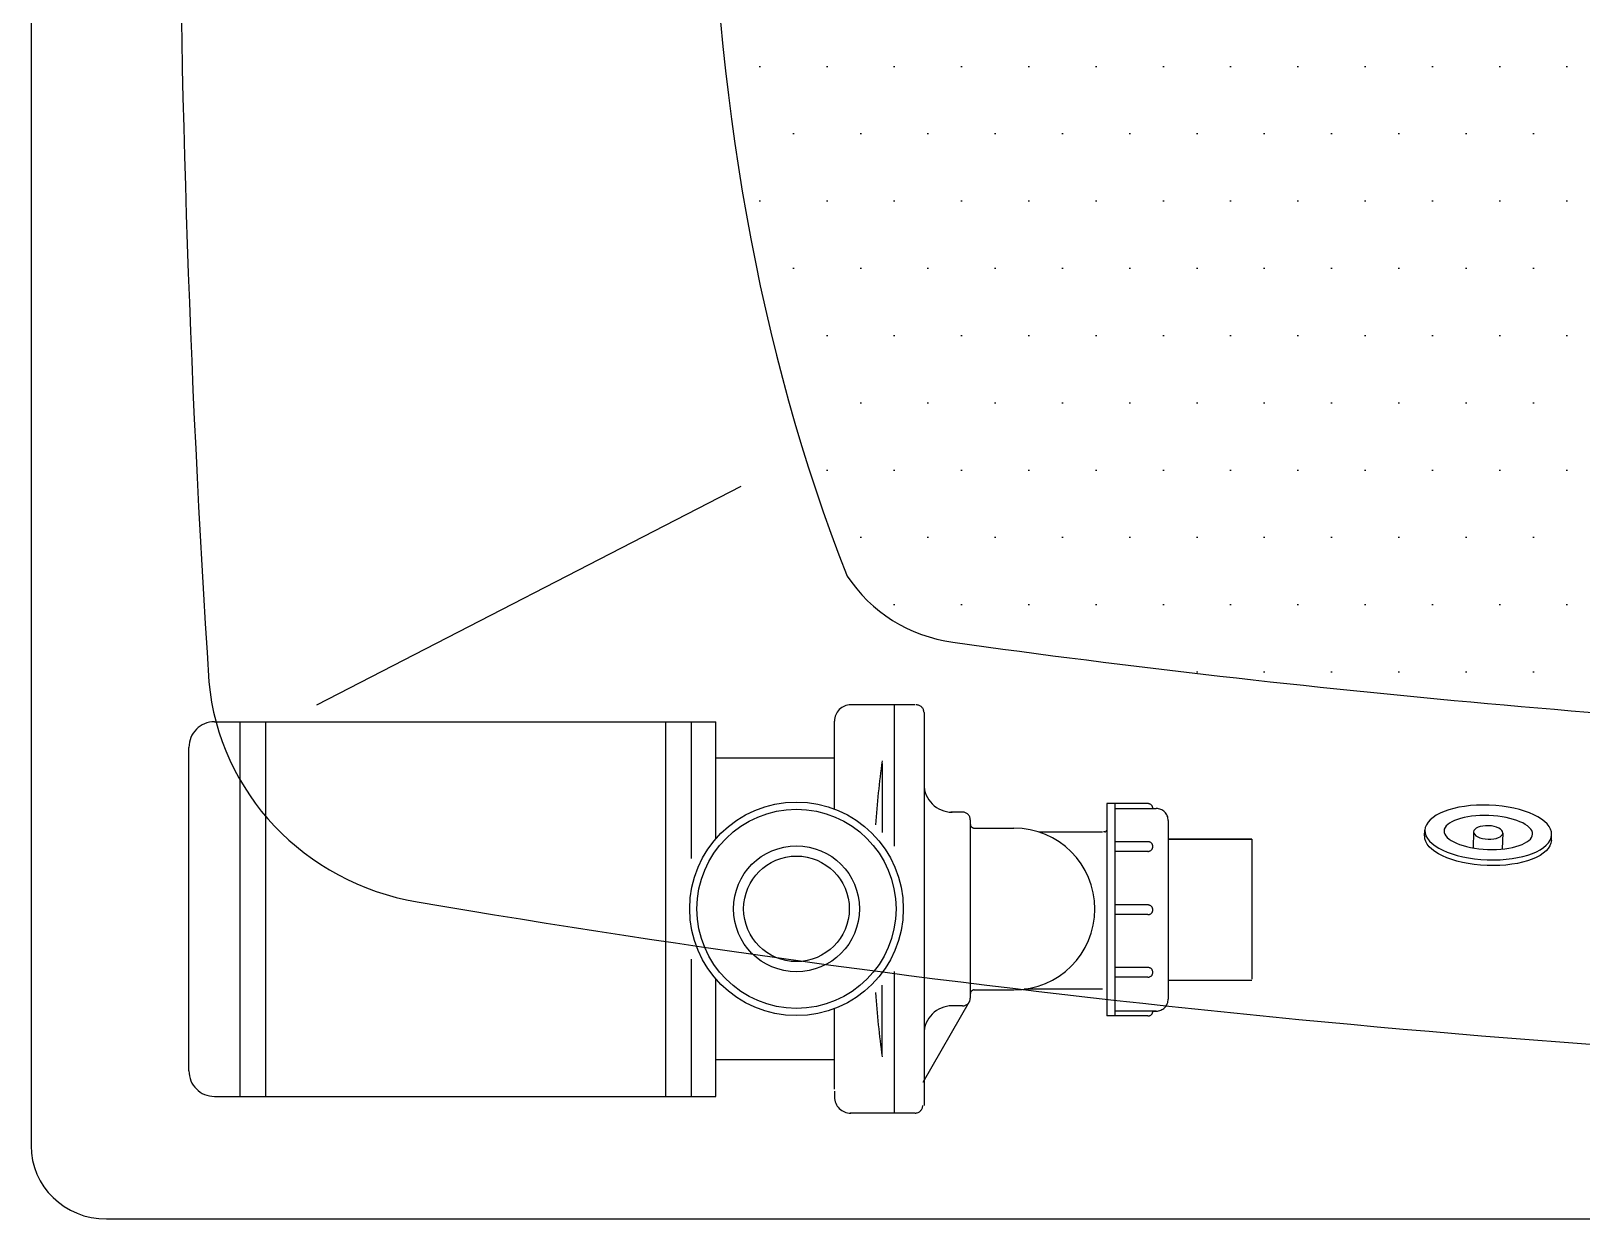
# Model space of a CAD drawing. Header units: millimetres. Extents: x -1273.05 to -1271.22, y 2206.44 to 2207.54.
# Drawn here: x -1273.054 to -1272.477, y 2206.443 to 2206.885 of the extents above; entities that cross this region are included whole.
import ezdxf

# ---------------------------------------------------------------- set-up
doc = ezdxf.new("R2010")
doc.units = ezdxf.units.MM
doc.header["$LTSCALE"] = 10
doc.linetypes.add('HIDDEN', pattern=[0.375, 0.25, -0.125])
for name, color, linetype in [('BOMBA-HJ', 7, 'Continuous'), ('BOMBA-J', 7, 'Continuous'), ('jacuzzi', 1, 'Continuous')]:
    doc.layers.add(name, color=color, linetype=linetype)

msp = doc.modelspace()

# ---------------------------------------------------------------- hatches: boundary and pattern name
at = {"layer": 'jacuzzi'}
h = msp.add_hatch(dxfattribs=at)
h.set_pattern_fill('DOTS', color=256, scale=0.4, style=0)
h.set_pattern_definition([(0, (-1272.095505, 2207.846733), (0.0125, 0.025), [0, -0.025])])
edge = h.paths.add_edge_path()
edge.add_ellipse((-1272.13885, 2205.32017), major_axis=(2.09376, 0), ratio=0.9706639, start_angle=73.67396, end_angle=106.32604)
edge.add_arc((-1272.71484, 2207.22631), 0.046, 105.87156, 147.73969)
edge.add_ellipse((-1272.47632, 2206.9942), major_axis=(0.0258, 0.53949), ratio=0.599976, start_angle=63.24691, end_angle=126.93801)
edge.add_ellipse((-1272.70323, 2206.71168), major_axis=(0.05612, 0), ratio=0.970664, start_angle=212.55924, end_angle=261.85194)
edge.add_ellipse((-1272.13885, 2210.53786), major_axis=(4.03814, 0), ratio=0.9706639, start_angle=261.85194, end_angle=267.52904)
edge.add_ellipse((-1272.13885, 2210.53786), major_axis=(-4.03814, 0), ratio=0.9706639, start_angle=92.47096, end_angle=98.41565)
edge.add_ellipse((-1271.80146, 2207.00326), major_axis=(-0.04787, 0.58516), ratio=0.546875, start_angle=234.75151, end_angle=292.44468)
edge.add_arc((-1271.5544, 2206.70593), 0.046, 278.17215, 335.60945)
edge.add_line((-1272.31331, 2206.6215), (-1272.28626, 2206.64696))
edge.add_line((-1271.96476, 2206.62183), (-1271.99144, 2206.64696))
edge.add_line((-1272.0548, 2206.64273), (-1271.99144, 2206.64696))
edge.add_spline(control_points=[(-1272.09824, 2206.68431), (-1272.09824, 2206.6805), (-1272.0977, 2206.6767), (-1272.09486, 2206.66688), (-1272.09161, 2206.66116), (-1272.08285, 2206.65171), (-1272.07736, 2206.64799), (-1272.06613, 2206.64365), (-1272.06055, 2206.64265), (-1272.05498, 2206.64272)], knot_values=[3.141593, 3.141593, 3.141593, 3.141593, 3.41504, 3.41504, 3.874107, 3.874107, 4.333174, 4.333174, 4.726304, 4.726304, 4.726304, 4.726304], degree=3, periodic=0)
edge.add_arc((-1272.13885, 2206.68844), 0.04062, 0, 180)
edge.add_spline(control_points=[(-1272.22273, 2206.64272), (-1272.21882, 2206.64267), (-1272.21491, 2206.64314), (-1272.20474, 2206.64579), (-1272.19874, 2206.64893), (-1272.18882, 2206.65754), (-1272.1849, 2206.663), (-1272.18049, 2206.67389), (-1272.17947, 2206.6791), (-1272.17947, 2206.68431)], knot_values=[1.556881, 1.556881, 1.556881, 1.556881, 1.832702, 1.832702, 2.299949, 2.299949, 2.767195, 2.767195, 3.141593, 3.141593, 3.141593, 3.141593], degree=3, periodic=0)
edge.add_line((-1272.2229, 2206.64273), (-1272.28626, 2206.64696))

# ---------------------------------------------------------------- linework, layer by layer
at = {"layer": 'BOMBA-HJ', "color": 1, "linetype": 'HIDDEN'}
for p, q in [((-1272.98564, 2206.48898), (-1272.7993, 2206.48898)), ((-1272.75521, 2206.49094), (-1272.75521, 2206.48878))]:
    msp.add_line(p, q, dxfattribs=at)
for centre, radius in [((-1272.98564, 2206.49851), 0.00954), ((-1272.7492, 2206.48878), 0.00601)]:
    msp.add_arc(centre, radius, 180, 270, dxfattribs=at)
at = {"layer": 'BOMBA-J', "color": 1, "linetype": 'HIDDEN'}
for p, q in [((-1272.73244, 2206.63447), (-1272.7492, 2206.63447)), ((-1272.73244, 2206.63447), (-1272.7492, 2206.63447)), ((-1272.72529, 2206.63447), (-1272.73382, 2206.63447)), ((-1272.73305, 2206.63447), (-1272.73305, 2206.582)), ((-1272.98564, 2206.62823), (-1272.7993, 2206.62823)), ((-1272.9761, 2206.48898), (-1272.9761, 2206.62823)), ((-1272.96656, 2206.48898), (-1272.96656, 2206.62823)), ((-1272.81787, 2206.48898), (-1272.81787, 2206.62823)), ((-1272.80833, 2206.57735), (-1272.80833, 2206.62823)), ((-1272.7993, 2206.58474), (-1272.7993, 2206.62823)), ((-1272.7993, 2206.61469), (-1272.7993, 2206.62823)), ((-1272.75521, 2206.62631), (-1272.75521, 2206.62847)), ((-1272.75521, 2206.62631), (-1272.75521, 2206.62847)), ((-1272.72196, 2206.63161), (-1272.72196, 2206.48564)), ((-1272.99518, 2206.49851), (-1272.99518, 2206.61869)), ((-1272.75521, 2206.61469), (-1272.7993, 2206.61469)), ((-1272.73752, 2206.61269), (-1272.73752, 2206.5871)), ((-1272.70761, 2206.59461), (-1272.71201, 2206.59461)), ((-1272.65406, 2206.59779), (-1272.65406, 2206.51888)), ((-1272.65109, 2206.59779), (-1272.65109, 2206.51888)), ((-1272.65109, 2206.59598), (-1272.63569, 2206.59598)), ((-1272.70474, 2206.59175), (-1272.70474, 2206.5255)), ((-1272.70329, 2206.58867), (-1272.68851, 2206.58867)), ((-1272.65562, 2206.58722), (-1272.67927, 2206.58722)), ((-1272.65478, 2206.58731), (-1272.65528, 2206.58731)), ((-1272.63119, 2206.59153), (-1272.63119, 2206.52523)), ((-1272.63119, 2206.59148), (-1272.63119, 2206.52518)), ((-1272.60017, 2206.58455), (-1272.63119, 2206.58455)), ((-1272.60017, 2206.5845), (-1272.63119, 2206.5845)), ((-1272.60017, 2206.58455), (-1272.60017, 2206.53634)), ((-1272.60017, 2206.5845), (-1272.60017, 2206.53261)), ((-1272.80833, 2206.48898), (-1272.80833, 2206.54004)), ((-1272.73305, 2206.53539), (-1272.73305, 2206.48278)), ((-1272.60017, 2206.54003), (-1272.60017, 2206.53634)), ((-1272.60017, 2206.53634), (-1272.60017, 2206.53265)), ((-1272.7993, 2206.48898), (-1272.7993, 2206.53264)), ((-1272.73752, 2206.50469), (-1272.73752, 2206.53028)), ((-1272.65562, 2206.52881), (-1272.68476, 2206.52881)), ((-1272.60017, 2206.53211), (-1272.63119, 2206.53211)), ((-1272.7993, 2206.49101), (-1272.7993, 2206.52673)), ((-1272.7993, 2206.48898), (-1272.7993, 2206.52673)), ((-1272.7993, 2206.49101), (-1272.7993, 2206.52673)), ((-1272.70513, 2206.52407), (-1272.72243, 2206.4941)), ((-1272.70329, 2206.52857), (-1272.68851, 2206.52857)), ((-1272.70761, 2206.52264), (-1272.71154, 2206.52264)), ((-1272.6369, 2206.52068), (-1272.65109, 2206.52068)), ((-1272.6369, 2206.52073), (-1272.63569, 2206.52073)), ((-1272.6369, 2206.52068), (-1272.63569, 2206.52068)), ((-1272.7993, 2206.50273), (-1272.75521, 2206.50273)), ((-1272.75521, 2206.49094), (-1272.75521, 2206.48878)), ((-1272.72529, 2206.48278), (-1272.74935, 2206.48278))]:
    msp.add_line(p, q, dxfattribs=at)
for points in [[(-1272.75521, 2206.59577), (-1272.75521, 2206.61965), (-1272.75521, 2206.62631)], [(-1272.75521, 2206.61469), (-1272.75521, 2206.61965), (-1272.75521, 2206.62631)], [(-1272.63871, 2206.59779), (-1272.65406, 2206.59779)], [(-1272.63871, 2206.58364), (-1272.65109, 2206.58364)], [(-1272.63871, 2206.58003), (-1272.65109, 2206.58003)], [(-1272.63871, 2206.56013), (-1272.65109, 2206.56013)], [(-1272.63871, 2206.55653), (-1272.65109, 2206.55653)], [(-1272.63871, 2206.5369), (-1272.65109, 2206.5369)], [(-1272.63871, 2206.5333), (-1272.65109, 2206.5333)], [(-1272.75521, 2206.49167), (-1272.75521, 2206.52161)], [(-1272.63871, 2206.51888), (-1272.65406, 2206.51888)]]:
    msp.add_lwpolyline(points, dxfattribs=at)
for radius in [0.03969, 0.037, 0.0234, 0.01963]:
    msp.add_circle((-1272.76936, 2206.55869), radius, dxfattribs=at)
for centre, radius, start, end in [((-1272.7492, 2206.62847), 0.00601, 90, 180), ((-1272.7492, 2206.62847), 0.00601, 90, 180), ((-1272.72482, 2206.63161), 0.00286, 0, 90), ((-1272.98564, 2206.61869), 0.00954, 90, 180), ((-1272.32328, 2206.55824), 0.41794, 172.3703, 175.66362), ((-1272.71154, 2206.60503), 0.01042, 180, 270), ((-1272.70761, 2206.59175), 0.00286, 0, 90), ((-1272.63871, 2206.59598), 0.0018, 0, 90), ((-1272.63569, 2206.59148), 0.0045, 0, 90), ((-1272.70329, 2206.59013), 0.00145, 180, 270), ((-1272.68851, 2206.55862), 0.03005, 270, 90), ((-1272.65478, 2206.58805), 0.000743, 270, 345.14175), ((-1272.63871, 2206.58184), 0.0018, 270, 90), ((-1272.63871, 2206.55833), 0.0018, 270, 90), ((-1272.63871, 2206.5351), 0.0018, 270, 90), ((-1272.32328, 2206.55914), 0.41794, 184.33638, 187.6297), ((-1272.70761, 2206.5255), 0.00286, 270, 0), ((-1272.70329, 2206.52712), 0.00145, 90, 180), ((-1272.63569, 2206.52518), 0.0045, 270, 0), ((-1272.71154, 2206.51222), 0.01042, 90, 180), ((-1272.63871, 2206.52068), 0.0018, 270, 0), ((-1272.7492, 2206.48878), 0.00601, 180, 270), ((-1272.72529, 2206.48564), 0.00286, 270, 0)]:
    msp.add_arc(centre, radius, start, end, dxfattribs=at)
at = {"layer": 'jacuzzi', "color": 3}
for p, q in [((-1273.05385, 2207.51625), (-1273.05385, 2206.47063)), ((-1273.02584, 2206.44344), (-1271.25186, 2206.44344))]:
    msp.add_line(p, q, dxfattribs=at)
at = {"layer": 'jacuzzi'}
for p, q in [((-1272.9476, 2206.63449), (-1272.78987, 2206.71573)), ((-1272.53588, 2206.5858), (-1272.5358, 2206.58792)), ((-1272.51768, 2206.58725), (-1272.5179, 2206.58133)), ((-1272.50681, 2206.58686), (-1272.50703, 2206.58093)), ((-1272.48877, 2206.58407), (-1272.48869, 2206.58619))]:
    msp.add_line(p, q, dxfattribs=at)
for centre, major_axis, ratio, start_param, end_param in [((-1270.09977, 2206.99032), (0, 3.95241), 0.733522, 1.482831, 1.658762), ((-1272.47632, 2206.9942), (0.0258, 0.53949), 0.599976, 1.103867, 2.215486), ((-1272.70323, 2206.71168), (0.05612, 0), 0.970664, 3.709859, 4.570178), ((-1272.13885, 2210.53786), (4.03814, 0), 0.970664, 4.570178, 4.669263), ((-1272.89417, 2206.6511), (0.09394, 0), 0.970664, 3.229558, 4.538934), ((-1272.13885, 2210.83542), (-4.47039, 0), 0.970664, 1.397342, 1.536676)]:
    msp.add_ellipse(centre, major_axis=major_axis, ratio=ratio, start_param=start_param, end_param=end_param, dxfattribs=at)
at = {"layer": 'jacuzzi', "extrusion": (0, 0, -1)}
for centre, major_axis, ratio, start_param, end_param in [((-1272.51224, 2206.58706), (-0.02355, 0.00086), 0.431953, 3.141593, 9.424778), ((-1272.51224, 2206.58706), (-0.01645, 0.0006), 0.381644, 3.141593, 9.424778), ((-1272.51224, 2206.58706), (-0.00544, 0.0002), 0.461888, 1.570796326835807, 7.853981634015393), ((-1272.51232, 2206.58494), (-0.02355, 0.00086), 0.431953, 3.141593, 6.283185)]:
    msp.add_ellipse(centre, major_axis=major_axis, ratio=ratio, start_param=start_param, end_param=end_param, dxfattribs=at)
at = {"layer": 'jacuzzi', "color": 3}
msp.add_ellipse((-1273.02584, 2206.47063), major_axis=(0.02801, 0), ratio=0.970664, start_param=3.141593, end_param=4.712389, dxfattribs=at)

doc.saveas('drawing.dxf')
